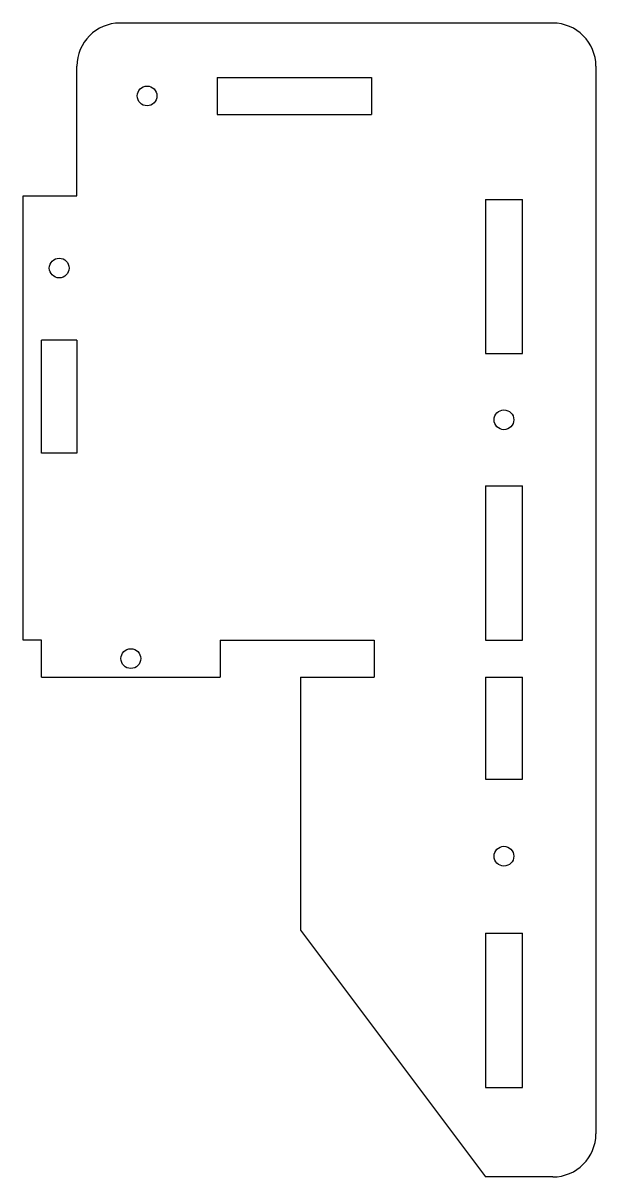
# Model space of a CAD drawing. Extents: x 79 to 172, y -55 to 132.
import ezdxf

# ---------------------------------------------------------------- set-up
doc = ezdxf.new("R2010")
doc.units = 0
doc.header["$MEASUREMENT"] = 0
doc.layers.add('VISIBLE', color=7, linetype='CONTINUOUS')

msp = doc.modelspace()

# ---------------------------------------------------------------- linework, layer by layer
at = {"layer": 'VISIBLE'}
for p, q in [((164.92, 132.01), (94.72, 132.01)), ((87.72, 103.99), (87.72, 125.01)), ((171.92, 125.01), (171.92, -48)), ((110.51, 123.2), (110.51, 117.2)), ((110.51, 123.2), (135.51, 123.2)), ((135.51, 123.2), (135.51, 117.2)), ((110.51, 117.2), (135.51, 117.2)), ((79, 103.99), (87.72, 103.99)), ((79, 32), (79, 103.99)), ((154, 103.43), (154, 78.43)), ((154, 103.43), (160, 103.43)), ((160, 78.43), (160, 103.43)), ((82, 62.3), (82, 80.62)), ((87.72, 80.62), (82, 80.62)), ((87.72, 80.62), (87.72, 62.3)), ((154, 78.43), (160, 78.43)), ((87.72, 62.3), (82, 62.3)), ((154, 57), (154, 32)), ((154, 57), (160, 57)), ((160, 32), (160, 57)), ((82, 32), (79, 32)), ((82, 26), (82, 32)), ((110.95, 32), (110.95, 26)), ((110.95, 32), (135.95, 32)), ((135.95, 32), (135.95, 26)), ((154, 32), (160, 32)), ((82, 26), (110.95, 26)), ((124, 26), (135.95, 26)), ((124, 26), (124, -15)), ((154, 26), (154, 9.48)), ((154, 26), (160, 26)), ((160, 9.48), (160, 26)), ((154, 9.48), (160, 9.48)), ((124, -15), (154, -55)), ((154, -15.52), (154, -40.52)), ((154, -15.52), (160, -15.52)), ((160, -40.52), (160, -15.52)), ((154, -40.52), (160, -40.52)), ((164.92, -55), (154, -55))]:
    msp.add_line(p, q, dxfattribs=at)
for centre in [(99.12, 120.2), (84.86, 92.31), (157, 67.71), (96.48, 29), (157, -3.02)]:
    msp.add_circle(centre, 1.6, dxfattribs=at)
for centre, start, end in [((94.72, 125.01), 90, 180), ((164.92, 125.01), 0, 90), ((164.92, -48), 270, 0)]:
    msp.add_arc(centre, 7, start, end, dxfattribs=at)

doc.saveas('drawing.dxf')
